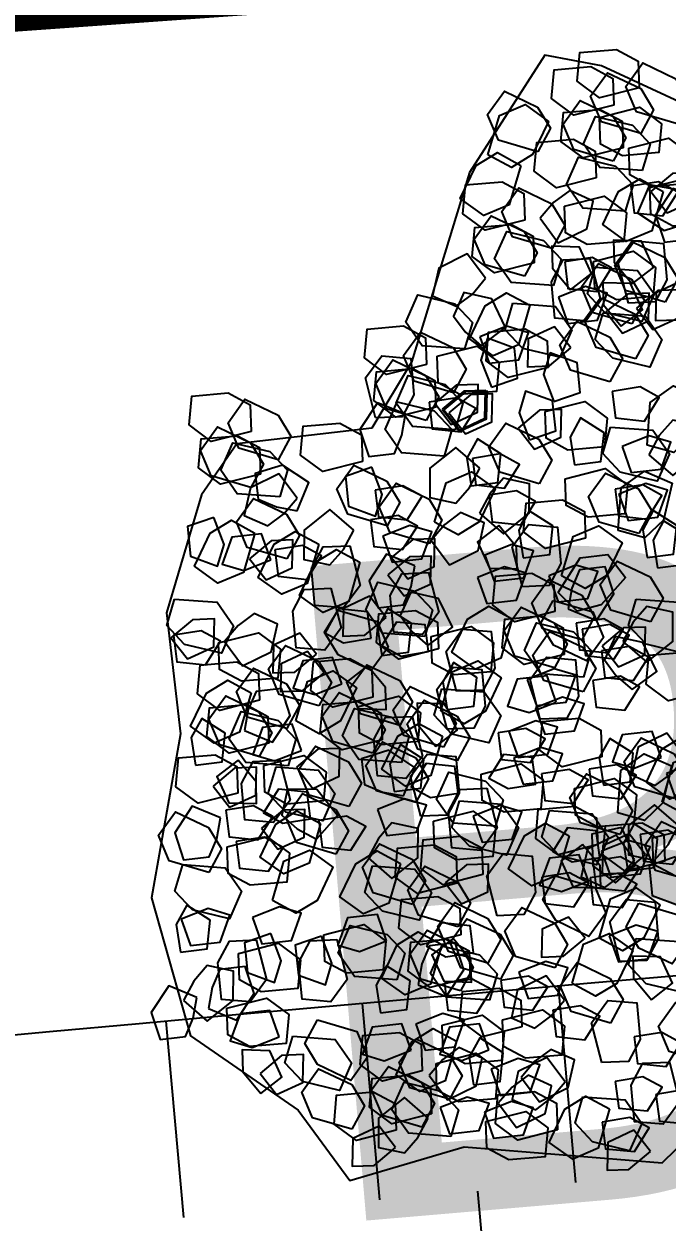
# Model space of a CAD drawing. Header units: metres. Extents: x 1851758 to 1852050, y 5187822 to 5188223.
# Drawn here: x 1851895.285 to 1851896.265, y 5187884.066 to 5187885.891 of the extents above; entities that cross this region are included whole.
import ezdxf
from ezdxf.enums import TextEntityAlignment as Align

# ---------------------------------------------------------------- set-up
doc = ezdxf.new("R2010")
doc.units = ezdxf.units.M
doc.header["$LTSCALE"] = 2.5
for name, color, linetype, lineweight in [('PAR_ALIGNT_TXT', 1, 'CONTINUOUS', 15), ('PRO_IMP_REP', 6, 'CONTINUOUS', 15), ('PRO_PAR', 1, 'CONTINUOUS', 35)]:
    doc.layers.add(name, color=color, linetype=linetype, lineweight=lineweight)
doc.layers.add('PRO_VOI', color=7, linetype='CONTINUOUS')
doc.layers.add('PRO_VOI_VEG', color=81, linetype='CONTINUOUS')
doc.styles.add('_ECRITURE', font='NEWSGOTN.TTF')
doc.styles.add('ARIAL_IT_B', font='arialbd.ttf', dxfattribs={"width": 1.1, "oblique": 25.02})

# ---------------------------------------------------------------- blocks, each defined once
blk = doc.blocks.new('arbuste fleurs jaunes')
at = {"layer": 'PRO_VOI_VEG', "color": 67}
for points in [[(-0.2453, 1.0165), (-0.3366, 1.1021), (-0.3308, 1.1863), (-0.2526, 1.2269), (-0.1844, 1.1384), (-0.1786, 1.063)], [(-0.3394, 0.9223), (-0.4308, 1.0079), (-0.425, 1.092), (-0.3467, 1.1326), (-0.2786, 1.0442), (-0.2727, 0.9687)], [(-0.3897, 0.9253), (-0.425, 1.0454), (-0.3773, 1.115), (-0.2892, 1.1102), (-0.2754, 0.9993), (-0.3087, 0.9314)], [(-0.2732, 0.9004), (-0.3085, 1.0205), (-0.2608, 1.09), (-0.1727, 1.0852), (-0.1589, 0.9744), (-0.1922, 0.9065)], [(-0.3727, 0.7679), (-0.2813, 0.7839), (-0.2799, 0.881), (-0.3466, 0.9362), (-0.4075, 0.8868), (-0.3974, 0.8274)], [(0.9432, 0.7418), (0.908, 0.8619), (0.9557, 0.9315), (1.0438, 0.9267), (1.0576, 0.8158), (1.0243, 0.7479)], [(-0.9059, 0.8825), (-0.933, 0.8055), (-0.8587, 0.7581), (-0.7865, 0.8021), (-0.8245, 0.8569)], [(-0.9059, 0.8825), (-0.933, 0.8055), (-0.8587, 0.7581), (-0.7865, 0.8021), (-0.8245, 0.8569)], [(-0.5135, 0.7153), (-0.5488, 0.8354), (-0.501, 0.905), (-0.413, 0.9002), (-0.3992, 0.7893), (-0.4325, 0.7214)], [(-0.5135, 0.7153), (-0.5488, 0.8354), (-0.501, 0.905), (-0.413, 0.9002), (-0.3992, 0.7893), (-0.4325, 0.7214)], [(-0.139, 0.6811), (-0.2304, 0.7667), (-0.2246, 0.8508), (-0.1463, 0.8915), (-0.0781, 0.803), (-0.0723, 0.7276)], [(0.2152, 0.6773), (0.1238, 0.7629), (0.1296, 0.847), (0.2079, 0.8876), (0.2761, 0.7991), (0.2819, 0.7237)], [(0.7465, 0.6623), (0.6552, 0.7479), (0.6609, 0.832), (0.7392, 0.8726), (0.8074, 0.7841), (0.8132, 0.7087)], [(-0.574, 0.8111), (-0.6011, 0.734), (-0.5268, 0.6867), (-0.4546, 0.7307), (-0.4926, 0.7855)], [(-0.574, 0.8111), (-0.6011, 0.734), (-0.5268, 0.6867), (-0.4546, 0.7307), (-0.4926, 0.7855)], [(1.1877, 0.624), (1.0963, 0.7096), (1.1021, 0.7937), (1.1804, 0.8344), (1.2486, 0.7459), (1.2544, 0.6705)], [(0.121, 0.583), (0.0296, 0.6686), (0.0354, 0.7528), (0.1137, 0.7934), (0.1819, 0.7049), (0.1877, 0.6295)], [(0.0707, 0.586), (0.0355, 0.7062), (0.0832, 0.7757), (0.1712, 0.7709), (0.185, 0.6601), (0.1517, 0.5921)], [(0.6524, 0.5681), (0.561, 0.6536), (0.5668, 0.7378), (0.6451, 0.7784), (0.7132, 0.6899), (0.719, 0.6145)], [(1.2741, 0.5869), (1.1827, 0.6725), (1.1885, 0.7566), (1.2668, 0.7972), (1.335, 0.7087), (1.3408, 0.6333)], [(-0.9205, 0.5525), (-1.0119, 0.6381), (-1.0061, 0.7222), (-0.9278, 0.7628), (-0.8596, 0.6744), (-0.8538, 0.5989)], [(-0.8405, 0.7521), (-0.7492, 0.6666), (-0.755, 0.5824), (-0.8332, 0.5418), (-0.9014, 0.6303), (-0.9072, 0.7057)], [(0.1872, 0.5611), (0.152, 0.6812), (0.1997, 0.7507), (0.2878, 0.746), (0.3015, 0.6351), (0.2682, 0.5672)], [(0.6021, 0.571), (0.5668, 0.6912), (0.6145, 0.7607), (0.7026, 0.7559), (0.7164, 0.6451), (0.6831, 0.5771)], [(0.7186, 0.5461), (0.6833, 0.6662), (0.731, 0.7358), (0.8191, 0.731), (0.8329, 0.6201), (0.7996, 0.5522)], [(0.9726, 0.5492), (0.8813, 0.6348), (0.8871, 0.7189), (0.9653, 0.7595), (1.0335, 0.6711), (1.0393, 0.5956)], [(1.0935, 0.5298), (1.0022, 0.6154), (1.0079, 0.6995), (1.0862, 0.7401), (1.1544, 0.6516), (1.1602, 0.5762)], [(-0.2634, 0.5125), (-0.2987, 0.6326), (-0.251, 0.7022), (-0.1629, 0.6974), (-0.1491, 0.5866), (-0.1824, 0.5186)], [(0.3529, 0.5677), (0.4397, 0.5351), (0.4903, 0.618), (0.4608, 0.6994), (0.3833, 0.6879), (0.3619, 0.6315)], [(0.3529, 0.5677), (0.4397, 0.5351), (0.4903, 0.618), (0.4608, 0.6994), (0.3833, 0.6879), (0.3619, 0.6315)], [(1.0432, 0.5328), (1.008, 0.6529), (1.0557, 0.7224), (1.1438, 0.7177), (1.1575, 0.6068), (1.1242, 0.5389)], [(1.1597, 0.5078), (1.1245, 0.628), (1.1722, 0.6975), (1.2603, 0.6927), (1.2741, 0.5819), (1.2408, 0.514)], [(-1.194, 0.455), (-1.2854, 0.5406), (-1.2796, 0.6247), (-1.2013, 0.6653), (-1.1331, 0.5768), (-1.1273, 0.5014)], [(-1.1924, 0.6097), (-1.1401, 0.5469), (-1.0614, 0.5863), (-1.062, 0.6709), (-1.1286, 0.6664)], [(-1.0147, 0.4583), (-1.1061, 0.5439), (-1.1003, 0.628), (-1.022, 0.6686), (-0.9538, 0.5801), (-0.948, 0.5047)], [(-1.065, 0.4613), (-1.1002, 0.5814), (-1.0525, 0.6509), (-0.9645, 0.6461), (-0.9507, 0.5353), (-0.984, 0.4674)], [(-0.9485, 0.4363), (-0.9837, 0.5565), (-0.936, 0.626), (-0.8479, 0.6212), (-0.8342, 0.5104), (-0.8675, 0.4424)], [(1.2429, 0.4339), (1.2076, 0.554), (1.2553, 0.6235), (1.3434, 0.6187), (1.3572, 0.5079), (1.3239, 0.44)], [(-1.4452, 0.3998), (-1.4804, 0.5199), (-1.4327, 0.5894), (-1.3446, 0.5847), (-1.3309, 0.4738), (-1.3642, 0.4059)], [(0.1292, 0.592), (0.1021, 0.515), (0.1764, 0.4676), (0.2486, 0.5116), (0.2105, 0.5664)], [(0.8474, 0.5838), (0.9388, 0.4983), (0.933, 0.4141), (0.8547, 0.3735), (0.7865, 0.462), (0.7807, 0.5374)], [(-0.8377, 0.3916), (-0.8729, 0.5118), (-0.8252, 0.5813), (-0.7371, 0.5765), (-0.7233, 0.4657), (-0.7566, 0.3977)], [(0.1258, 0.5631), (0.0987, 0.4861), (0.173, 0.4387), (0.2452, 0.4827), (0.2072, 0.5376)], [(0.1273, 0.558), (0.1002, 0.481), (0.1745, 0.4336), (0.2468, 0.4776), (0.2087, 0.5325)], [(0.4075, 0.3607), (0.3161, 0.4463), (0.3219, 0.5304), (0.4002, 0.5711), (0.4683, 0.4826), (0.4742, 0.4072)], [(0.6431, 0.4314), (0.72, 0.4039), (0.7678, 0.4779), (0.7243, 0.5504), (0.6692, 0.5127)], [(-1.2167, 0.5307), (-1.2438, 0.4537), (-1.1695, 0.4063), (-1.0972, 0.4503), (-1.1353, 0.5051)], [(-1.1088, 0.509), (-1.1857, 0.5365), (-1.2335, 0.4626), (-1.19, 0.39), (-1.1349, 0.4277)], [(0.1282, 0.5401), (0.1011, 0.4631), (0.1754, 0.4157), (0.2476, 0.4597), (0.2096, 0.5145)], [(1.1018, 0.5144), (1.1932, 0.4289), (1.1874, 0.3447), (1.1091, 0.3041), (1.0409, 0.3926), (1.0351, 0.468)], [(-0.7259, 0.2675), (-0.8172, 0.3531), (-0.8114, 0.4372), (-0.7332, 0.4778), (-0.665, 0.3894), (-0.6592, 0.3139)], [(-0.5603, 0.5002), (-0.5251, 0.3801), (-0.5728, 0.3106), (-0.6609, 0.3154), (-0.6746, 0.4262), (-0.6413, 0.4941)], [(-0.3378, 0.4493), (-0.3649, 0.3722), (-0.2906, 0.3249), (-0.2183, 0.3688), (-0.2564, 0.4237)], [(-0.3378, 0.4493), (-0.3649, 0.3722), (-0.2906, 0.3249), (-0.2183, 0.3688), (-0.2564, 0.4237)], [(-1.6959, 0.3408), (-1.6437, 0.278), (-1.5649, 0.3175), (-1.5655, 0.402), (-1.6321, 0.3975)], [(-1.0808, 0.4337), (-0.9895, 0.3481), (-0.9953, 0.264), (-1.0735, 0.2234), (-1.1417, 0.3119), (-1.1475, 0.3873)], [(-0.0224, 0.363), (0.0298, 0.3002), (0.1085, 0.3396), (0.1079, 0.4242), (0.0413, 0.4197)], [(0.6563, 0.2178), (0.6211, 0.3379), (0.6688, 0.4074), (0.7569, 0.4027), (0.7707, 0.2918), (0.7374, 0.2239)], [(0.6563, 0.2178), (0.6211, 0.3379), (0.6688, 0.4074), (0.7569, 0.4027), (0.7707, 0.2918), (0.7374, 0.2239)], [(0.7597, 0.2827), (0.8366, 0.2552), (0.8844, 0.3292), (0.8409, 0.4017), (0.7858, 0.364)], [(-1.3492, 0.394), (-1.2578, 0.3085), (-1.2636, 0.2243), (-1.3419, 0.1837), (-1.41, 0.2722), (-1.4158, 0.3476)], [(-0.82, 0.1733), (-0.9114, 0.2589), (-0.9056, 0.343), (-0.8273, 0.3836), (-0.7592, 0.2951), (-0.7533, 0.2197)], [(-0.8703, 0.1763), (-0.9056, 0.2964), (-0.8579, 0.3659), (-0.7698, 0.3611), (-0.756, 0.2503), (-0.7893, 0.1824)], [(-0.6047, 0.313), (-0.5525, 0.2502), (-0.4738, 0.2896), (-0.4744, 0.3742), (-0.541, 0.3697)], [(-0.2286, 0.3757), (-0.2607, 0.2887), (-0.1774, 0.2387), (-0.0962, 0.2687), (-0.1083, 0.3461), (-0.1648, 0.3672)], [(0.0944, 0.1921), (0.0592, 0.3122), (0.1069, 0.3818), (0.195, 0.377), (0.2088, 0.2661), (0.1755, 0.1982)], [(1.0359, 0.3954), (1.1272, 0.3098), (1.1215, 0.2257), (1.0432, 0.185), (0.975, 0.2735), (0.9692, 0.349)], [(-1.2452, 0.3372), (-1.2722, 0.2602), (-1.1979, 0.2128), (-1.1257, 0.2568), (-1.1638, 0.3116)], [(-1.0314, 0.3478), (-1.0585, 0.2708), (-0.9842, 0.2235), (-0.9119, 0.2674), (-0.95, 0.3223)], [(-0.7538, 0.1513), (-0.7891, 0.2714), (-0.7414, 0.341), (-0.6533, 0.3362), (-0.6395, 0.2254), (-0.6728, 0.1574)], [(-0.6547, 0.3321), (-0.7315, 0.3597), (-0.7794, 0.2857), (-0.7358, 0.2132), (-0.6807, 0.2509)], [(-0.5026, 0.2112), (-0.4158, 0.1785), (-0.3652, 0.2615), (-0.3947, 0.3429), (-0.4722, 0.3313), (-0.4936, 0.275)], [(-0.5026, 0.2112), (-0.4158, 0.1785), (-0.3652, 0.2615), (-0.3947, 0.3429), (-0.4722, 0.3313), (-0.4936, 0.275)], [(0.2024, 0.3376), (0.1753, 0.2606), (0.2496, 0.2132), (0.3218, 0.2572), (0.2838, 0.3121)], [(0.2024, 0.3376), (0.1753, 0.2606), (0.2496, 0.2132), (0.3218, 0.2572), (0.2838, 0.3121)], [(0.573, 0.1506), (0.5377, 0.2707), (0.5854, 0.3403), (0.6735, 0.3355), (0.6873, 0.2246), (0.654, 0.1567)], [(0.6332, 0.2405), (0.71, 0.213), (0.7579, 0.287), (0.7144, 0.3595), (0.6593, 0.3218)], [(0.7045, 0.2604), (0.7895, 0.3523), (0.8736, 0.3471), (0.9147, 0.2691), (0.8267, 0.2003), (0.7513, 0.194)], [(0.7045, 0.2604), (0.7895, 0.3523), (0.8736, 0.3471), (0.9147, 0.2691), (0.8267, 0.2003), (0.7513, 0.194)], [(-1.1895, 0.1037), (-1.2247, 0.2238), (-1.177, 0.2933), (-1.089, 0.2886), (-1.0752, 0.1777), (-1.1085, 0.1098)], [(0.6445, 0.3037), (0.6175, 0.2267), (0.6917, 0.1794), (0.764, 0.2233), (0.7259, 0.2782)], [(0.6445, 0.3037), (0.6175, 0.2267), (0.6917, 0.1794), (0.764, 0.2233), (0.7259, 0.2782)], [(-0.7732, 0.2889), (-0.6818, 0.2033), (-0.6876, 0.1192), (-0.7659, 0.0785), (-0.8341, 0.167), (-0.8399, 0.2424)], [(-0.0787, 0.227), (-0.1556, 0.2545), (-0.2034, 0.1805), (-0.1599, 0.108), (-0.1048, 0.1457)], [(-1.7944, 0.1764), (-1.7779, 0.0851), (-1.6807, 0.0843), (-1.626, 0.1514), (-1.6757, 0.2119), (-1.7351, 0.2014)], [(-1.6039, 0.1905), (-1.5126, 0.1049), (-1.5183, 0.0208), (-1.5966, -0.0198), (-1.6648, 0.0687), (-1.6706, 0.1441)], [(-0.9285, 0.0263), (-0.8372, 0.0422), (-0.8358, 0.1394), (-0.9025, 0.1945), (-0.9634, 0.1452), (-0.9532, 0.0858)], [(-0.7378, 0.0045), (-0.773, 0.1247), (-0.7253, 0.1942), (-0.6372, 0.1894), (-0.6234, 0.0786), (-0.6567, 0.0106)], [(-0.4742, 0.2173), (-0.3828, 0.1317), (-0.3886, 0.0476), (-0.4669, 0.007), (-0.5351, 0.0954), (-0.5409, 0.1709)], [(0.0308, -0.0162), (-0.0606, 0.0694), (-0.0548, 0.1535), (0.0235, 0.1941), (0.0916, 0.1056), (0.0974, 0.0302)], [(0.2012, 0.1331), (0.2534, 0.0703), (0.3322, 0.1097), (0.3315, 0.1943), (0.2649, 0.1898)], [(-0.925, -0.0163), (-0.9602, 0.1038), (-0.9125, 0.1733), (-0.8245, 0.1686), (-0.8107, 0.0577), (-0.844, -0.0102)], [(-0.5735, 0.0627), (-0.4885, 0.1547), (-0.4044, 0.1494), (-0.3633, 0.0714), (-0.4513, 0.0026), (-0.5267, -0.0037)], [(-0.2075, -0.0582), (-0.2989, 0.0273), (-0.2931, 0.1115), (-0.2148, 0.1521), (-0.1467, 0.0636), (-0.1408, -0.0118)], [(-0.1966, 0.0652), (-0.1116, 0.1572), (-0.0275, 0.1519), (0.0137, 0.0739), (-0.0744, 0.0051), (-0.1498, -0.0012)], [(-0.1218, 0.1112), (-0.0696, 0.0485), (0.0092, 0.0879), (0.0085, 0.1725), (-0.0581, 0.168)], [(-1.7636, 0.1302), (-1.6722, 0.0446), (-1.678, -0.0395), (-1.7563, -0.0801), (-1.8245, 0.0084), (-1.8303, 0.0838)], [(-0.9324, 0.0573), (-0.8802, -0.0055), (-0.8014, 0.0339), (-0.8021, 0.1185), (-0.8687, 0.114)], [(-0.7502, -0.0537), (-0.7855, 0.0664), (-0.7378, 0.1359), (-0.6497, 0.1311), (-0.6359, 0.0203), (-0.6692, -0.0476)], [(-0.6864, 0.0243), (-0.6014, 0.1162), (-0.5172, 0.111), (-0.4761, 0.033), (-0.5641, -0.0358), (-0.6395, -0.0421)], [(-0.9521, -0.052), (-0.8671, 0.0399), (-0.7829, 0.0347), (-0.7418, -0.0434), (-0.8299, -0.1121), (-0.9052, -0.1184)], [(-0.9521, -0.052), (-0.8671, 0.0399), (-0.7829, 0.0347), (-0.7418, -0.0434), (-0.8299, -0.1121), (-0.9052, -0.1184)], [(-0.3017, -0.1525), (-0.3931, -0.0669), (-0.3873, 0.0172), (-0.309, 0.0579), (-0.2408, -0.0306), (-0.235, -0.106)], [(-0.352, -0.1495), (-0.3873, -0.0294), (-0.3396, 0.0402), (-0.2515, 0.0354), (-0.2377, -0.0754), (-0.271, -0.1434)], [(-1.9262, -0.0971), (-1.8494, -0.1246), (-1.8015, -0.0507), (-1.8451, 0.0219), (-1.9002, -0.0159)], [(-1.4155, 0.002), (-1.3241, -0.0835), (-1.3299, -0.1677), (-1.4082, -0.2083), (-1.4763, -0.1198), (-1.4822, -0.0444)], [(-1.1917, -0.1757), (-1.2269, -0.0556), (-1.1792, 0.014), (-1.0911, 0.0092), (-1.0773, -0.1017), (-1.1106, -0.1696)], [(-0.2355, -0.1744), (-0.2707, -0.0543), (-0.223, 0.0152), (-0.135, 0.0105), (-0.1212, -0.1004), (-0.1545, -0.1683)], [(-0.1813, -0.036), (-0.1461, -0.1561), (-0.1938, -0.2256), (-0.2819, -0.2208), (-0.2957, -0.11), (-0.2624, -0.0421)], [(-1.8758, -0.0627), (-1.9029, -0.1398), (-1.8286, -0.1871), (-1.7563, -0.1431), (-1.7944, -0.0883)], [(-0.1783, -0.0882), (-0.1617, -0.1795), (-0.0645, -0.1803), (-0.0099, -0.1132), (-0.0596, -0.0527), (-0.119, -0.0632)], [(-0.9444, -0.0922), (-0.8531, -0.1778), (-0.8588, -0.2619), (-0.9371, -0.3025), (-1.0053, -0.214), (-1.0111, -0.1386)], [(-1.6445, -0.1218), (-1.6093, -0.2419), (-1.657, -0.3114), (-1.7451, -0.3066), (-1.7588, -0.1958), (-1.7255, -0.1279)], [(-1.1903, -0.3492), (-1.2817, -0.2636), (-1.2759, -0.1795), (-1.1977, -0.1389), (-1.1295, -0.2273), (-1.1237, -0.3028)], [(-1.1746, -0.3286), (-1.2099, -0.2085), (-1.1622, -0.1389), (-1.0741, -0.1437), (-1.0603, -0.2546), (-1.0936, -0.3225)], [(-0.6116, -0.1128), (-0.674, -0.1654), (-0.6341, -0.244), (-0.5495, -0.2428), (-0.5544, -0.1762)], [(-0.0761, -0.32), (-0.1113, -0.1998), (-0.0636, -0.1303), (0.0244, -0.1351), (0.0382, -0.2459), (0.0049, -0.3139)], [(0.0832, -0.2056), (0.1354, -0.2684), (0.2142, -0.229), (0.2136, -0.1444), (0.1469, -0.1489)], [(-1.8681, -0.39), (-1.9033, -0.2699), (-1.8556, -0.2004), (-1.7675, -0.2051), (-1.7538, -0.316), (-1.7871, -0.3839)], [(-1.5226, -0.2713), (-1.4704, -0.3341), (-1.3916, -0.2947), (-1.3922, -0.2101), (-1.4588, -0.2146)], [(0.0739, -0.2491), (0.1261, -0.3119), (0.2049, -0.2725), (0.2042, -0.1879), (0.1376, -0.1924)], [(-1.2845, -0.4434), (-1.3759, -0.3578), (-1.3701, -0.2737), (-1.2918, -0.2331), (-1.2237, -0.3216), (-1.2178, -0.397)], [(-1.3348, -0.4404), (-1.3701, -0.3203), (-1.3224, -0.2508), (-1.2343, -0.2555), (-1.2205, -0.3664), (-1.2538, -0.4343)], [(-1.083, -0.2231), (-1.1101, -0.3002), (-1.0358, -0.3475), (-0.9635, -0.3035), (-1.0016, -0.2487)], [(-0.2798, -0.3852), (-0.193, -0.4178), (-0.1424, -0.3348), (-0.1719, -0.2535), (-0.2494, -0.265), (-0.2708, -0.3214)], [(-0.2175, -0.2358), (-0.2445, -0.3128), (-0.1703, -0.3602), (-0.098, -0.3162), (-0.1361, -0.2614)], [(-0.2175, -0.2358), (-0.2445, -0.3128), (-0.1703, -0.3602), (-0.098, -0.3162), (-0.1361, -0.2614)], [(-1.6028, -0.4743), (-1.6942, -0.3887), (-1.6884, -0.3046), (-1.6101, -0.264), (-1.5419, -0.3525), (-1.5361, -0.4279)], [(-1.2183, -0.4654), (-1.2536, -0.3452), (-1.2058, -0.2757), (-1.1178, -0.2805), (-1.104, -0.3913), (-1.1373, -0.4593)], [(-1.2127, -0.3354), (-1.2896, -0.3078), (-1.3374, -0.3818), (-1.2939, -0.4543), (-1.2388, -0.4166)], [(-1.0817, -0.4109), (-0.9967, -0.3189), (-0.9126, -0.3242), (-0.8715, -0.4022), (-0.9595, -0.471), (-1.0349, -0.4773)], [(-1.697, -0.5686), (-1.7884, -0.483), (-1.7826, -0.3989), (-1.7043, -0.3582), (-1.6361, -0.4467), (-1.6303, -0.5221)], [(-1.7473, -0.5656), (-1.7825, -0.4455), (-1.7348, -0.3759), (-1.6468, -0.3807), (-1.633, -0.4915), (-1.6663, -0.5595)], [(-1.6308, -0.5905), (-1.666, -0.4704), (-1.6183, -0.4009), (-1.5302, -0.4056), (-1.5165, -0.5165), (-1.5498, -0.5844)], [(-0.1575, -0.5816), (-0.2489, -0.496), (-0.2431, -0.4119), (-0.1648, -0.3713), (-0.0966, -0.4598), (-0.0908, -0.5352)], [(-0.6715, -0.5918), (-0.7067, -0.4717), (-0.659, -0.4021), (-0.5709, -0.4069), (-0.5572, -0.5178), (-0.5905, -0.5857)], [(-0.6715, -0.5918), (-0.7067, -0.4717), (-0.659, -0.4021), (-0.5709, -0.4069), (-0.5572, -0.5178), (-0.5905, -0.5857)], [(-0.5721, -0.4692), (-0.5199, -0.5319), (-0.4411, -0.4925), (-0.4417, -0.4079), (-0.5083, -0.4124)], [(-1.453, -0.4503), (-1.3617, -0.5359), (-1.3674, -0.62), (-1.4457, -0.6606), (-1.5139, -0.5721), (-1.5197, -0.4967)], [(-1.3256, -0.657), (-1.417, -0.5714), (-1.4112, -0.4873), (-1.3329, -0.4467), (-1.2647, -0.5351), (-1.2589, -0.6106)], [(-1.1205, -0.6449), (-1.1557, -0.5248), (-1.108, -0.4553), (-1.02, -0.4601), (-1.0062, -0.5709), (-1.0395, -0.6388)], [(-1.5608, -0.4971), (-1.4694, -0.5827), (-1.4752, -0.6668), (-1.5535, -0.7074), (-1.6216, -0.6189), (-1.6275, -0.5435)], [(-0.8835, -0.4954), (-0.8482, -0.6155), (-0.896, -0.685), (-0.984, -0.6803), (-0.9978, -0.5694), (-0.9645, -0.5015)], [(-0.7586, -0.5122), (-0.8354, -0.4846), (-0.8832, -0.5586), (-0.8397, -0.6311), (-0.7846, -0.5934)], [(-0.4895, -0.6723), (-0.5247, -0.5522), (-0.477, -0.4826), (-0.389, -0.4874), (-0.3752, -0.5982), (-0.4085, -0.6662)], [(-0.6662, -0.7512), (-0.7575, -0.6656), (-0.7518, -0.5815), (-0.6735, -0.5409), (-0.6053, -0.6294), (-0.5995, -0.7048)], [(-1.5536, -0.6287), (-1.5014, -0.6914), (-1.4226, -0.652), (-1.4232, -0.5674), (-1.4899, -0.5719)], [(-0.7512, -0.6721), (-0.699, -0.7349), (-0.6202, -0.6955), (-0.6209, -0.6109), (-0.6875, -0.6154)], [(-0.7512, -0.6721), (-0.699, -0.7349), (-0.6202, -0.6955), (-0.6209, -0.6109), (-0.6875, -0.6154)], [(-1.1704, -0.8781), (-1.2056, -0.7579), (-1.1579, -0.6884), (-1.0699, -0.6932), (-1.0561, -0.804), (-1.0894, -0.872)], [(-0.6265, -0.681), (-0.5351, -0.7666), (-0.5409, -0.8507), (-0.6192, -0.8913), (-0.6874, -0.8028), (-0.6932, -0.7274)], [(-1.4565, -0.7389), (-1.4886, -0.8259), (-1.4053, -0.8759), (-1.3241, -0.8459), (-1.3362, -0.7685), (-1.3927, -0.7474)], [(-0.8169, -0.7534), (-0.7816, -0.8736), (-0.8293, -0.9431), (-0.9174, -0.9383), (-0.9312, -0.8275), (-0.8979, -0.7595)], [(-1.2858, -0.9209), (-1.2008, -0.829), (-1.1166, -0.8342), (-1.0755, -0.9123), (-1.1636, -0.981), (-1.2389, -0.9873)], [(-1.4379, -1.0196), (-1.5003, -1.0722), (-1.4604, -1.1507), (-1.3758, -1.1496), (-1.3808, -1.083)], [(-1.312, -0.9863), (-1.3745, -1.0389), (-1.3346, -1.1174), (-1.25, -1.1162), (-1.2549, -1.0496)], [(-1.2787, -1.1121), (-1.3411, -1.1647), (-1.3012, -1.2432), (-1.2166, -1.242), (-1.2215, -1.1754)]]:
    blk.add_lwpolyline(points, close=True, dxfattribs=at)
at = {"layer": 'PRO_VOI_VEG', "color": 76}
blk.add_lwpolyline([(1.3333, 0.249), (1.268, 0.7192), (1.2026, 0.8825), (0.778, 0.8825), (0.1965, 0.7192), (-0.0387, 0.7127), (-0.3001, 1.0327), (-0.4896, 1.0392), (-0.8489, 0.9348), (-1.1364, 0.6997), (-1.6049, 0.5042), (-1.8943, 0.1772), (-1.9074, -0.2211), (-2.0027, -0.4693), (-1.7284, -0.707), (-1.4435, -1.2399), (-0.9817, -1.3474)], dxfattribs=at)
at = {"layer": 'PRO_VOI_VEG', "color": 52}
for points in [[(-0.5271, 0.971), (-0.5936, 1.0233), (-0.6649, 0.9663), (-0.6459, 0.8807), (-0.5794, 0.8998)], [(-0.801, 0.9369), (-0.7392, 0.8228), (-0.7725, 0.742), (-0.8627, 0.7278), (-0.9007, 0.8371), (-0.8817, 0.9131)], [(-0.1388, 0.6484), (-0.2053, 0.7007), (-0.2765, 0.6437), (-0.2576, 0.5582), (-0.1911, 0.5772)], [(0.3731, 0.586), (0.3213, 0.5192), (0.3787, 0.4483), (0.4642, 0.4678), (0.4447, 0.5342)], [(-0.2968, 0.5063), (-0.3486, 0.4395), (-0.2911, 0.3686), (-0.2057, 0.3882), (-0.2251, 0.4545)], [(0.6044, 0.4493), (0.5526, 0.3824), (0.61, 0.3116), (0.6954, 0.3311), (0.676, 0.3975)], [(-1.6107, 0.3933), (-1.6625, 0.3265), (-1.605, 0.2556), (-1.5196, 0.2751), (-1.5391, 0.3415)], [(-1.0639, 0.4007), (-1.0022, 0.2867), (-1.0354, 0.2059), (-1.1256, 0.1917), (-1.1636, 0.3009), (-1.1446, 0.377)], [(-1.815, 0.2538), (-1.8286, 0.1587), (-1.7334, 0.1261), (-1.6577, 0.1741), (-1.6866, 0.2499), (-1.7485, 0.259)], [(-1.4889, 0.2132), (-1.5407, 0.1464), (-1.4832, 0.0755), (-1.3978, 0.095), (-1.4173, 0.1614)], [(-0.2471, 0.1959), (-0.2989, 0.1291), (-0.2414, 0.0582), (-0.156, 0.0778), (-0.1754, 0.1442)], [(-0.1775, 0.2139), (-0.2293, 0.1471), (-0.1719, 0.0763), (-0.0865, 0.0958), (-0.1059, 0.1622)], [(-1.0061, 0.0705), (-1.0579, 0.0036), (-1.0004, -0.0672), (-0.915, -0.0477), (-0.9345, 0.0187)], [(0.3267, 0.0412), (0.2749, -0.0256), (0.3323, -0.0965), (0.4177, -0.0769), (0.3983, -0.0106)], [(0.3714, -0.021), (0.4851, 0.0415), (0.566, 0.0088), (0.5809, -0.0814), (0.4718, -0.1201), (0.3957, -0.1016)], [(-1.1454, 0.0153), (-1.159, -0.0798), (-1.0638, -0.1124), (-0.9881, -0.0645), (-1.0171, 0.0113), (-1.0789, 0.0204)], [(-0.1253, 0.0158), (-0.1771, -0.051), (-0.1196, -0.1219), (-0.0342, -0.1023), (-0.0537, -0.0359)], [(-0.59, -0.1374), (-0.6418, -0.2042), (-0.5844, -0.2751), (-0.499, -0.2555), (-0.5184, -0.1892)], [(-0.486, -0.1673), (-0.5378, -0.2342), (-0.4804, -0.305), (-0.395, -0.2855), (-0.4144, -0.2191)], [(-0.8662, -0.1852), (-0.918, -0.252), (-0.8606, -0.3229), (-0.7752, -0.3034), (-0.7946, -0.237)], [(-0.6501, -0.1942), (-0.702, -0.261), (-0.6445, -0.3319), (-0.5591, -0.3124), (-0.5785, -0.246)], [(-0.1717, -0.282), (-0.1854, -0.3771), (-0.0902, -0.4098), (-0.0144, -0.3618), (-0.0434, -0.286), (-0.1053, -0.2769)], [(-1.4934, -0.3805), (-1.5452, -0.4473), (-1.4878, -0.5182), (-1.4024, -0.4986), (-1.4218, -0.4323)], [(-1.1907, -0.5594), (-1.2425, -0.6263), (-1.185, -0.6971), (-1.0996, -0.6776), (-1.1191, -0.6112)], [(-0.7443, -0.5719), (-0.7961, -0.6387), (-0.7387, -0.7096), (-0.6533, -0.6901), (-0.6727, -0.6237)], [(-1.4852, -0.6477), (-1.537, -0.7145), (-1.4795, -0.7854), (-1.3941, -0.7658), (-1.4136, -0.6995)]]:
    blk.add_lwpolyline(points, close=True, dxfattribs=at)
at = {"layer": 'PRO_VOI_VEG'}
for points in [[(-0.366, 0.8356), (-0.4277, 0.9496), (-0.3945, 1.0304), (-0.3042, 1.0446), (-0.2662, 0.9353), (-0.2852, 0.8593)], [(0.3173, 0.6048), (0.2555, 0.7188), (0.2888, 0.7996), (0.379, 0.8138), (0.417, 0.7046), (0.398, 0.6285)], [(0.0945, 0.4963), (0.0327, 0.6103), (0.066, 0.6911), (0.1562, 0.7054), (0.1942, 0.5961), (0.1752, 0.5201)], [(0.0087, 0.4813), (-0.053, 0.5953), (-0.0198, 0.6761), (0.0705, 0.6904), (0.1085, 0.5811), (0.0895, 0.5051)], [(0.6258, 0.4813), (0.5641, 0.5953), (0.5973, 0.6761), (0.6876, 0.6904), (0.7256, 0.5811), (0.7066, 0.5051)], [(0.9344, 0.4196), (0.8726, 0.5336), (0.9059, 0.6144), (0.9961, 0.6286), (1.0341, 0.5194), (1.0151, 0.4433)], [(1.067, 0.4431), (1.0052, 0.5571), (1.0385, 0.6379), (1.1287, 0.6521), (1.1667, 0.5428), (1.1477, 0.4668)], [(-1.0412, 0.3715), (-1.103, 0.4856), (-1.0697, 0.5663), (-0.9795, 0.5806), (-0.9415, 0.4713), (-0.9605, 0.3953)], [(0.2634, 0.4736), (0.3299, 0.4213), (0.4012, 0.4783), (0.3822, 0.5638), (0.3157, 0.5448)], [(0.5141, 0.5564), (0.5758, 0.4423), (0.5426, 0.3616), (0.4524, 0.3473), (0.4144, 0.4566), (0.4334, 0.5326)], [(-1.4681, 0.4792), (-1.4064, 0.3652), (-1.4396, 0.2844), (-1.5299, 0.2702), (-1.5679, 0.3795), (-1.5489, 0.4555)], [(-0.485, 0.2344), (-0.5467, 0.3484), (-0.5135, 0.4292), (-0.4232, 0.4434), (-0.3852, 0.3341), (-0.4042, 0.2581)], [(0.7414, 0.4048), (0.8031, 0.2908), (0.7699, 0.21), (0.6796, 0.1958), (0.6416, 0.305), (0.6606, 0.3811)], [(0.1911, 0.2892), (0.2576, 0.237), (0.3288, 0.294), (0.3098, 0.3795), (0.2434, 0.3605)], [(0.3293, 0.2892), (0.3958, 0.237), (0.467, 0.294), (0.448, 0.3795), (0.3815, 0.3605)], [(-1.1829, 0.1778), (-1.0879, 0.1635), (-1.0547, 0.2586), (-1.1022, 0.3346), (-1.1782, 0.3061), (-1.1877, 0.2443)], [(-0.8466, 0.0865), (-0.9083, 0.2006), (-0.8751, 0.2813), (-0.7848, 0.2956), (-0.7468, 0.1863), (-0.7658, 0.1103)], [(-0.0787, 0.2967), (-0.0924, 0.2017), (0.0028, 0.169), (0.0786, 0.217), (0.0496, 0.2928), (-0.0123, 0.3019)], [(0.6375, 0.3094), (0.6993, 0.1954), (0.666, 0.1146), (0.5758, 0.1004), (0.5378, 0.2097), (0.5568, 0.2857)], [(-1.5003, 0.14), (-1.5668, 0.1923), (-1.638, 0.1353), (-1.619, 0.0498), (-1.5525, 0.0688)], [(-1.4231, 0.0056), (-1.4896, 0.0579), (-1.5608, 0.0009), (-1.5418, -0.0847), (-1.4753, -0.0656)], [(-0.3283, -0.2392), (-0.39, -0.1252), (-0.3567, -0.0444), (-0.2665, -0.0302), (-0.2285, -0.1394), (-0.2475, -0.2155)], [(0.1051, -0.0873), (0.2188, -0.0249), (0.2998, -0.0576), (0.3146, -0.1477), (0.2056, -0.1864), (0.1294, -0.1679)], [(0.1986, -0.0291), (0.1468, -0.0959), (0.2042, -0.1668), (0.2896, -0.1473), (0.2702, -0.0809)], [(-1.4106, -0.2595), (-1.4724, -0.1455), (-1.4391, -0.0647), (-1.3489, -0.0505), (-1.3109, -0.1597), (-1.3299, -0.2358)], [(-0.8552, -0.2595), (-0.917, -0.1455), (-0.8837, -0.0647), (-0.7935, -0.0505), (-0.7555, -0.1597), (-0.7745, -0.2358)], [(-0.4268, -0.099), (-0.4786, -0.1658), (-0.4211, -0.2367), (-0.3357, -0.2172), (-0.3552, -0.1508)], [(-0.8494, -0.1256), (-0.7876, -0.2396), (-0.8209, -0.3204), (-0.9111, -0.3346), (-0.9491, -0.2254), (-0.9301, -0.1493)], [(-0.0413, -0.2462), (0.0205, -0.3602), (-0.0128, -0.441), (-0.103, -0.4553), (-0.141, -0.346), (-0.122, -0.2699)], [(-1.3111, -0.5302), (-1.3728, -0.4161), (-1.3396, -0.3353), (-1.2493, -0.3211), (-1.2113, -0.4304), (-1.2303, -0.5064)], [(-0.726, -0.3725), (-0.6642, -0.4866), (-0.6975, -0.5673), (-0.7877, -0.5816), (-0.8257, -0.4723), (-0.8067, -0.3963)], [(-1.7235, -0.6553), (-1.7853, -0.5413), (-1.752, -0.4605), (-1.6618, -0.4462), (-1.6238, -0.5555), (-1.6428, -0.6315)], [(-0.6196, -0.5509), (-0.506, -0.4885), (-0.425, -0.5212), (-0.4101, -0.6113), (-0.5192, -0.65), (-0.5953, -0.6315)], [(-1.6672, -0.5809), (-1.719, -0.6477), (-1.6616, -0.7186), (-1.5762, -0.6991), (-1.5956, -0.6327)], [(-0.4382, -0.6113), (-0.49, -0.6781), (-0.4326, -0.749), (-0.3472, -0.7295), (-0.3666, -0.6631)], [(-1.6061, -0.7011), (-1.658, -0.7679), (-1.6005, -0.8388), (-1.5151, -0.8192), (-1.5345, -0.7529)], [(-0.6373, -0.7705), (-0.7038, -0.7182), (-0.775, -0.7753), (-0.756, -0.8608), (-0.6895, -0.8418)], [(-0.9489, -0.7311), (-1.0008, -0.7979), (-0.9433, -0.8688), (-0.8579, -0.8493), (-0.8773, -0.7829)], [(-0.9111, -0.8047), (-0.8494, -0.9187), (-0.8826, -0.9995), (-0.9728, -1.0137), (-1.0108, -0.9045), (-0.9918, -0.8284)], [(-1.4048, -0.9281), (-1.343, -1.0422), (-1.3763, -1.123), (-1.4665, -1.1372), (-1.5045, -1.0279), (-1.4855, -0.9519)]]:
    blk.add_lwpolyline(points, close=True, dxfattribs=at)
at = {"layer": 'PRO_VOI_VEG', "color": 76}
for points in [[(-0.4994, 0.8396), (-0.6195, 0.8044), (-0.689, 0.8521), (-0.6843, 0.9401), (-0.5734, 0.9539), (-0.5055, 0.9206)], [(-0.8949, 0.88), (-0.9576, 0.8278), (-0.9182, 0.749), (-0.8336, 0.7496), (-0.8381, 0.8162)], [(0.8805, 0.7628), (0.7604, 0.7275), (0.6909, 0.7752), (0.6957, 0.8633), (0.8065, 0.8771), (0.8744, 0.8438)], [(-0.4228, 0.6576), (-0.5429, 0.6224), (-0.6125, 0.6701), (-0.6077, 0.7582), (-0.4968, 0.7719), (-0.4289, 0.7386)], [(-0.8275, 0.7394), (-0.8601, 0.6526), (-0.7771, 0.602), (-0.6958, 0.6315), (-0.7073, 0.709), (-0.7637, 0.7304)], [(-0.5096, 0.7613), (-0.5724, 0.7091), (-0.533, 0.6303), (-0.4484, 0.631), (-0.4529, 0.6976)], [(-0.9153, 0.5863), (-1.0354, 0.5511), (-1.1049, 0.5988), (-1.1002, 0.6868), (-0.9893, 0.7006), (-0.9214, 0.6673)], [(-0.2753, 0.5648), (-0.3381, 0.5126), (-0.2986, 0.4338), (-0.2141, 0.4345), (-0.2186, 0.5011)], [(0.7054, 0.4919), (0.6426, 0.4397), (0.6821, 0.3609), (0.7666, 0.3616), (0.7621, 0.4282)], [(-1.2576, 0.4579), (-1.3204, 0.4057), (-1.2809, 0.3269), (-1.1964, 0.3276), (-1.2009, 0.3942)], [(-0.176, 0.3971), (-0.0559, 0.4323), (0.0136, 0.3846), (0.0089, 0.2966), (-0.102, 0.2828), (-0.1699, 0.3161)], [(0.0498, 0.4049), (-0.0129, 0.3527), (0.0265, 0.2739), (0.1111, 0.2745), (0.1066, 0.3411)], [(-1.3204, 0.3799), (-1.3832, 0.3276), (-1.3437, 0.2489), (-1.2592, 0.2495), (-1.2637, 0.3161)], [(-1.1407, 0.2268), (-1.078, 0.279), (-1.1174, 0.3578), (-1.202, 0.3572), (-1.1975, 0.2906)], [(-0.0176, 0.3024), (-0.0804, 0.2502), (-0.0409, 0.1714), (0.0436, 0.1721), (0.0391, 0.2387)], [(-1.1308, 0.2028), (-1.1936, 0.1506), (-1.1542, 0.0718), (-1.0696, 0.0725), (-1.0741, 0.1391)], [(0.4516, 0.1565), (0.3889, 0.1043), (0.4283, 0.0255), (0.5129, 0.0262), (0.5084, 0.0928)], [(-0.7112, 0.0249), (-0.8313, -0.0104), (-0.9009, 0.0374), (-0.8961, 0.1254), (-0.7852, 0.1392), (-0.7173, 0.1059)], [(-0.6504, 0.0702), (-0.5303, 0.1055), (-0.4607, 0.0578), (-0.4655, -0.0303), (-0.5764, -0.0441), (-0.6443, -0.0108)], [(-1.1071, -0.0773), (-1.2273, -0.1126), (-1.2968, -0.0649), (-1.292, 0.0232), (-1.1812, 0.037), (-1.1132, 0.0037)], [(-0.105, -0.017), (0.0151, 0.0182), (0.0846, -0.0295), (0.0798, -0.1176), (-0.031, -0.1314), (-0.0989, -0.0981)], [(0.2051, -0.0116), (0.1423, -0.0638), (0.1817, -0.1426), (0.2663, -0.1419), (0.2618, -0.0753)], [(-0.2017, -0.1325), (-0.2645, -0.1847), (-0.225, -0.2635), (-0.1405, -0.2628), (-0.145, -0.1962)], [(-0.207, -0.1573), (-0.2698, -0.2095), (-0.2303, -0.2883), (-0.1458, -0.2876), (-0.1503, -0.221)], [(-0.6451, -0.2909), (-0.7078, -0.3431), (-0.6684, -0.4219), (-0.5838, -0.4212), (-0.5883, -0.3546)], [(-0.3219, -0.2691), (-0.3847, -0.3213), (-0.3453, -0.4001), (-0.2607, -0.3995), (-0.2652, -0.3328)], [(-0.9091, -0.4618), (-0.9719, -0.514), (-0.9325, -0.5927), (-0.8479, -0.5921), (-0.8524, -0.5255)], [(-0.3675, -0.6323), (-0.3348, -0.5455), (-0.4178, -0.4949), (-0.4992, -0.5244), (-0.4876, -0.6019), (-0.4313, -0.6234)], [(-1.2416, -0.527), (-1.3043, -0.5792), (-1.2649, -0.658), (-1.1803, -0.6574), (-1.1848, -0.5907)], [(-0.7124, -0.6707), (-0.6797, -0.5839), (-0.7627, -0.5333), (-0.8441, -0.5628), (-0.8325, -0.6403), (-0.7761, -0.6617)], [(-0.5191, -0.6465), (-0.399, -0.6112), (-0.3295, -0.6589), (-0.3343, -0.747), (-0.4451, -0.7608), (-0.513, -0.7275)], [(-0.6383, -0.6444), (-0.7011, -0.6966), (-0.6617, -0.7753), (-0.5771, -0.7747), (-0.5816, -0.7081)], [(-1.1324, -0.7146), (-1.0123, -0.6794), (-0.9427, -0.7271), (-0.9475, -0.8152), (-1.0584, -0.829), (-1.1263, -0.7957)], [(-0.9716, -0.7092), (-0.8515, -0.6739), (-0.7819, -0.7216), (-0.7867, -0.8097), (-0.8975, -0.8235), (-0.9655, -0.7902)], [(-1.5601, -0.7221), (-1.5927, -0.8088), (-1.5097, -0.8594), (-1.4284, -0.83), (-1.4399, -0.7525), (-1.4963, -0.731)]]:
    blk.add_lwpolyline(points, close=True, dxfattribs=at)
at = {"layer": 'PRO_VOI_VEG', "color": 2}
for points in [[(-0.3399, 0.7885), (-0.3078, 0.8755), (-0.3911, 0.9255), (-0.4723, 0.8956), (-0.4602, 0.8181), (-0.4037, 0.797)], [(-0.5422, 0.7544), (-0.4903, 0.8212), (-0.5478, 0.8921), (-0.6332, 0.8725), (-0.6138, 0.8061)], [(0.5332, 0.6673), (0.5653, 0.7543), (0.482, 0.8043), (0.4008, 0.7743), (0.4128, 0.6969), (0.4694, 0.6758)], [(0.0528, 0.6487), (0.0362, 0.7399), (-0.061, 0.7407), (-0.1157, 0.6736), (-0.066, 0.6131), (-0.0066, 0.6236)], [(-0.3295, 0.5907), (-0.3158, 0.6858), (-0.4111, 0.7184), (-0.4868, 0.6704), (-0.4578, 0.5946), (-0.396, 0.5855)], [(0.2536, 0.6638), (0.345, 0.5782), (0.3392, 0.4941), (0.2609, 0.4535), (0.1928, 0.5419), (0.1869, 0.6174)], [(-0.5157, 0.5539), (-0.6007, 0.462), (-0.6849, 0.4673), (-0.726, 0.5453), (-0.6379, 0.614), (-0.5625, 0.6203)], [(-0.4009, 0.5225), (-0.5208, 0.4865), (-0.5906, 0.5338), (-0.5864, 0.6219), (-0.4756, 0.6364), (-0.4075, 0.6035)], [(-0.3763, 0.5755), (-0.4612, 0.4836), (-0.5454, 0.4889), (-0.5865, 0.5669), (-0.4985, 0.6356), (-0.4231, 0.6419)], [(0.5368, 0.5094), (0.4169, 0.4734), (0.347, 0.5206), (0.3512, 0.6087), (0.462, 0.6232), (0.5301, 0.5904)], [(-0.7088, 0.4827), (-0.6817, 0.5598), (-0.756, 0.6071), (-0.8282, 0.5632), (-0.7902, 0.5083)], [(-1.2863, 0.4596), (-1.3028, 0.5508), (-1.4, 0.5516), (-1.4547, 0.4845), (-1.405, 0.424), (-1.3456, 0.4345)], [(-1.0223, 0.5414), (-1.0064, 0.45), (-0.9092, 0.4486), (-0.8541, 0.5153), (-0.9034, 0.5762), (-0.9629, 0.566)], [(-0.7438, 0.4325), (-0.7168, 0.5096), (-0.791, 0.5569), (-0.8633, 0.5129), (-0.8252, 0.4581)], [(-0.2401, 0.375), (-0.2754, 0.4951), (-0.2277, 0.5647), (-0.1396, 0.5599), (-0.1258, 0.449), (-0.1591, 0.3811)], [(-0.9797, 0.3624), (-0.9279, 0.4292), (-0.9853, 0.5001), (-1.0707, 0.4805), (-1.0513, 0.4141)], [(-0.743, 0.3687), (-0.6912, 0.4356), (-0.7487, 0.5064), (-0.8341, 0.4869), (-0.8146, 0.4205)], [(-0.578, 0.3686), (-0.5155, 0.4212), (-0.5555, 0.4997), (-0.6401, 0.4985), (-0.6351, 0.4319)], [(-0.4997, 0.3644), (-0.4726, 0.4415), (-0.5469, 0.4888), (-0.6191, 0.4449), (-0.581, 0.39)], [(0.0365, 0.3699), (0.0502, 0.465), (-0.0451, 0.4976), (-0.1208, 0.4497), (-0.0918, 0.3738), (-0.03, 0.3647)], [(0.7548, 0.4328), (0.6698, 0.3409), (0.5856, 0.3461), (0.5445, 0.4241), (0.6325, 0.4929), (0.7079, 0.4992)], [(-1.0411, 0.402), (-1.1261, 0.3101), (-1.2103, 0.3154), (-1.2514, 0.3934), (-1.1633, 0.4621), (-1.088, 0.4684)], [(-0.9139, 0.4255), (-0.7937, 0.4607), (-0.7242, 0.413), (-0.729, 0.325), (-0.8398, 0.3112), (-0.9078, 0.3445)], [(-0.3203, 0.3759), (-0.3368, 0.4672), (-0.434, 0.468), (-0.4887, 0.4009), (-0.439, 0.3403), (-0.3796, 0.3509)], [(0.4949, 0.3342), (0.5219, 0.4113), (0.4477, 0.4586), (0.3754, 0.4146), (0.4135, 0.3598)], [(1.0482, 0.3549), (0.9281, 0.3197), (0.8586, 0.3674), (0.8633, 0.4554), (0.9742, 0.4692), (1.0421, 0.4359)], [(-0.3149, 0.3294), (-0.3999, 0.2375), (-0.4841, 0.2427), (-0.5252, 0.3208), (-0.4372, 0.3895), (-0.3618, 0.3958)], [(0.4721, 0.1783), (0.4368, 0.2984), (0.4845, 0.3679), (0.5726, 0.3631), (0.5864, 0.2523), (0.5531, 0.1844)], [(-0.5173, 0.1994), (-0.4549, 0.252), (-0.4948, 0.3305), (-0.5794, 0.3293), (-0.5744, 0.2627)], [(0.7672, 0.1682), (0.732, 0.2883), (0.7797, 0.3579), (0.8677, 0.3531), (0.8815, 0.2423), (0.8482, 0.1743)], [(1.0884, 0.2436), (1.0719, 0.3348), (0.9747, 0.3356), (0.92, 0.2686), (0.9697, 0.208), (1.0291, 0.2185)], [(-1.785, 0.2244), (-1.8015, 0.3156), (-1.8987, 0.3164), (-1.9534, 0.2494), (-1.9037, 0.1888), (-1.8443, 0.1993)], [(-1.1361, 0.1935), (-1.256, 0.1575), (-1.3259, 0.2048), (-1.3216, 0.2929), (-1.2109, 0.3074), (-1.1427, 0.2745)], [(0.2891, 0.2954), (0.3805, 0.2098), (0.3747, 0.1257), (0.2964, 0.0851), (0.2282, 0.1736), (0.2224, 0.249)], [(-1.5399, 0.1669), (-1.6249, 0.0749), (-1.709, 0.0802), (-1.7501, 0.1582), (-1.6621, 0.2269), (-1.5867, 0.2332)], [(-1.4126, 0.1903), (-1.2925, 0.2256), (-1.223, 0.1779), (-1.2277, 0.0898), (-1.3386, 0.076), (-1.4065, 0.1093)], [(-0.7104, 0.1347), (-0.7954, 0.0428), (-0.8795, 0.048), (-0.9207, 0.126), (-0.8326, 0.1948), (-0.7572, 0.2011)], [(0.8237, 0.0821), (0.8508, 0.1591), (0.7765, 0.2065), (0.7043, 0.1625), (0.7424, 0.1077)], [(-0.2955, 0.039), (-0.4154, 0.003), (-0.4852, 0.0502), (-0.481, 0.1383), (-0.3702, 0.1528), (-0.3021, 0.1199)], [(-0.6351, 0.0564), (-0.5829, -0.0063), (-0.5041, 0.0331), (-0.5047, 0.1177), (-0.5713, 0.1132)], [(0.1504, 0.1335), (0.2417, 0.0479), (0.236, -0.0362), (0.1577, -0.0768), (0.0895, 0.0116), (0.0837, 0.0871)], [(-1.7508, -0.051), (-1.699, 0.0158), (-1.7564, 0.0867), (-1.8418, 0.0671), (-1.8224, 0.0007)], [(-0.591, 0.1042), (-0.5292, -0.0098), (-0.5625, -0.0906), (-0.6527, -0.1049), (-0.6907, 0.0044), (-0.6717, 0.0804)], [(0.3572, 0.1027), (0.419, -0.0113), (0.3857, -0.0921), (0.2955, -0.1063), (0.2575, 0.003), (0.2765, 0.079)], [(-1.4066, -0.0395), (-1.4916, -0.1314), (-1.5758, -0.1262), (-1.6169, -0.0482), (-1.5288, 0.0206), (-1.4535, 0.0269)], [(-0.8317, -0.1091), (-0.7689, -0.0569), (-0.8083, 0.0219), (-0.8929, 0.0213), (-0.8884, -0.0454)], [(-1.3278, -0.1689), (-1.276, -0.1021), (-1.3335, -0.0312), (-1.4189, -0.0508), (-1.3994, -0.1171)], [(-1.1591, -0.0095), (-1.0973, -0.1235), (-1.1306, -0.2043), (-1.2208, -0.2185), (-1.2588, -0.1092), (-1.2398, -0.0332)], [(-1.7272, -0.0852), (-1.6655, -0.1993), (-1.6987, -0.28), (-1.789, -0.2943), (-1.827, -0.185), (-1.808, -0.109)], [(-0.772, -0.1748), (-0.857, -0.2667), (-0.9412, -0.2615), (-0.9823, -0.1835), (-0.8942, -0.1147), (-0.8189, -0.1084)], [(-0.4368, -0.2109), (-0.3849, -0.1441), (-0.4424, -0.0732), (-0.5278, -0.0927), (-0.5084, -0.1591)], [(-0.6809, -0.2933), (-0.6184, -0.2407), (-0.6583, -0.1622), (-0.7429, -0.1634), (-0.738, -0.23)], [(-1.2465, -0.3164), (-1.3664, -0.3525), (-1.4363, -0.3052), (-1.432, -0.2171), (-1.3213, -0.2026), (-1.2532, -0.2355)], [(-1.5676, -0.4116), (-1.5157, -0.3448), (-1.5732, -0.2739), (-1.6586, -0.2935), (-1.6392, -0.3598)], [(-1.2147, -0.4105), (-1.1519, -0.3583), (-1.1913, -0.2795), (-1.2759, -0.2801), (-1.2714, -0.3467)], [(-0.7585, -0.4637), (-0.8786, -0.4989), (-0.9481, -0.4512), (-0.9433, -0.3631), (-0.8325, -0.3493), (-0.7646, -0.3826)], [(-1.47, -0.5135), (-1.5899, -0.5495), (-1.6597, -0.5022), (-1.6555, -0.4141), (-1.5448, -0.3996), (-1.4766, -0.4325)], [(-0.6286, -0.3997), (-0.5373, -0.4853), (-0.543, -0.5694), (-0.6213, -0.61), (-0.6895, -0.5215), (-0.6953, -0.4461)], [(-1.8429, -0.5317), (-1.8158, -0.4546), (-1.8901, -0.4073), (-1.9624, -0.4513), (-1.9243, -0.5061)], [(-0.5546, -0.4056), (-0.6174, -0.4578), (-0.5779, -0.5366), (-0.4933, -0.536), (-0.4979, -0.4694)], [(-0.4063, -0.5713), (-0.3545, -0.5045), (-0.412, -0.4336), (-0.4974, -0.4531), (-0.4779, -0.5195)], [(-1.7137, -0.5674), (-1.7, -0.4723), (-1.7953, -0.4397), (-1.871, -0.4877), (-1.842, -0.5635), (-1.7802, -0.5726)], [(-1.4398, -0.6101), (-1.388, -0.5433), (-1.4454, -0.4724), (-1.5308, -0.492), (-1.5114, -0.5583)], [(-0.8426, -0.5879), (-0.7908, -0.521), (-0.8483, -0.4502), (-0.9337, -0.4697), (-0.9142, -0.5361)], [(-0.7634, -0.5778), (-0.701, -0.5252), (-0.7409, -0.4467), (-0.8255, -0.4479), (-0.8205, -0.5145)], [(-0.6507, -0.5844), (-0.7166, -0.5192), (-0.7966, -0.5743), (-0.8029, -0.6606), (-0.7274, -0.6817), (-0.6848, -0.6389)], [(-0.995, -0.6733), (-0.9679, -0.5963), (-1.0422, -0.5489), (-1.1144, -0.5929), (-1.0764, -0.6477)], [(-0.6817, -0.6913), (-0.6546, -0.6143), (-0.7289, -0.5669), (-0.8012, -0.6109), (-0.7631, -0.6658)], [(-0.3088, -0.6731), (-0.4287, -0.7091), (-0.4985, -0.6619), (-0.4943, -0.5738), (-0.3836, -0.5593), (-0.3154, -0.5922)], [(-1.3396, -0.596), (-1.2482, -0.6816), (-1.254, -0.7657), (-1.3323, -0.8064), (-1.4004, -0.7179), (-1.4063, -0.6425)], [(-1.1874, -0.7221), (-1.1553, -0.6351), (-1.2386, -0.5851), (-1.3197, -0.6151), (-1.3077, -0.6925), (-1.2512, -0.7136)], [(-0.5525, -0.7271), (-0.5388, -0.632), (-0.6341, -0.5994), (-0.7098, -0.6473), (-0.6808, -0.7232), (-0.619, -0.7323)], [(-1.6276, -0.7203), (-1.5362, -0.8059), (-1.542, -0.89), (-1.6203, -0.9306), (-1.6884, -0.8421), (-1.6943, -0.7667)], [(-1.3953, -0.8586), (-1.3632, -0.7716), (-1.4465, -0.7215), (-1.5277, -0.7515), (-1.5156, -0.8289), (-1.4591, -0.85)], [(-1.3917, -1.0165), (-1.5116, -1.0525), (-1.5815, -1.0052), (-1.5772, -0.9171), (-1.4665, -0.9026), (-1.3983, -0.9355)], [(-1.1116, -1.1955), (-1.1468, -1.0753), (-1.0991, -1.0058), (-1.011, -1.0106), (-0.9973, -1.1214), (-1.0306, -1.1894)], [(-1.1737, -1.0931), (-1.2587, -1.185), (-1.3429, -1.1797), (-1.384, -1.1017), (-1.296, -1.033), (-1.2206, -1.0267)], [(-1.4336, -1.1916), (-1.4065, -1.1146), (-1.4808, -1.0672), (-1.5531, -1.1112), (-1.515, -1.1661)]]:
    blk.add_lwpolyline(points, close=True, dxfattribs=at)
at = {"layer": 'PRO_VOI_VEG', "color": 88}
for points in [[(0.8533, 0.8646), (0.9734, 0.8998), (1.043, 0.8521), (1.0382, 0.7641), (0.9273, 0.7503), (0.8594, 0.7836)], [(-0.0057, 0.7202), (0.0799, 0.8116), (0.164, 0.8058), (0.2046, 0.7275), (0.1161, 0.6593), (0.0407, 0.6535)], [(1.1329, 0.6402), (1.2243, 0.5546), (1.2185, 0.4705), (1.1402, 0.4299), (1.072, 0.5184), (1.0662, 0.5938)], [(0.7534, 0.4184), (0.8454, 0.3334), (0.8401, 0.2492), (0.7621, 0.2081), (0.6934, 0.2961), (0.6871, 0.3715)], [(1.0424, 0.4015), (0.9511, 0.3856), (0.9497, 0.2884), (1.0164, 0.2333), (1.0773, 0.2826), (1.0671, 0.3421)], [(-1.0464, 0.1489), (-1.0816, 0.2691), (-1.0339, 0.3386), (-0.9459, 0.3338), (-0.9321, 0.223), (-0.9654, 0.155)], [(0.1306, -0.145), (0.0953, -0.0249), (0.143, 0.0447), (0.2311, 0.0399), (0.2449, -0.071), (0.2116, -0.1389)], [(-0.153, -0.0359), (-0.0278, -0.0352), (0.0258, -0.1003), (-0.0031, -0.1836), (-0.1134, -0.1663), (-0.1695, -0.1155)], [(0.3489, -0.0417), (0.3353, -0.1367), (0.4305, -0.1694), (0.5062, -0.1214), (0.4772, -0.0456), (0.4154, -0.0365)], [(-0.7449, -0.1367), (-0.653, -0.2217), (-0.6582, -0.3058), (-0.7362, -0.347), (-0.805, -0.2589), (-0.8113, -0.1835)], [(-0.5017, -0.4179), (-0.5931, -0.3323), (-0.5873, -0.2482), (-0.509, -0.2076), (-0.4409, -0.2961), (-0.435, -0.3715)], [(-0.8321, -0.5868), (-0.8949, -0.639), (-0.8554, -0.7178), (-0.7709, -0.7171), (-0.7754, -0.6505)]]:
    blk.add_lwpolyline(points, close=True, dxfattribs=at)
at = {"layer": 'PRO_VOI_VEG', "color": 55}
for points in [[(0.7763, 0.6266), (0.7437, 0.5398), (0.8267, 0.4892), (0.908, 0.5187), (0.8965, 0.5962), (0.8401, 0.6176)], [(-0.1916, 0.6019), (-0.2544, 0.5497), (-0.215, 0.4709), (-0.1304, 0.4716), (-0.1349, 0.5382)], [(0.122, 0.6084), (0.0593, 0.5562), (0.0987, 0.4775), (0.1833, 0.4781), (0.1788, 0.5447)], [(1.0083, 0.4468), (0.9455, 0.3946), (0.9849, 0.3158), (1.0695, 0.3165), (1.065, 0.3831)], [(-0.3878, 0.4304), (-0.4153, 0.3535), (-0.3413, 0.3057), (-0.2688, 0.3492), (-0.3065, 0.4043)], [(-0.4937, 0.1785), (-0.5856, 0.2635), (-0.5804, 0.3476), (-0.5023, 0.3888), (-0.4336, 0.3007), (-0.4273, 0.2253)], [(1.0275, 0.3864), (1, 0.3095), (1.074, 0.2617), (1.1465, 0.3052), (1.1088, 0.3603)], [(0.704, 0.2316), (0.6764, 0.1548), (0.7504, 0.1069), (0.8229, 0.1504), (0.7852, 0.2055)], [(-0.7489, 0.0241), (-0.6719, -0.003), (-0.6245, 0.0713), (-0.6685, 0.1436), (-0.7233, 0.1055)], [(-1.0642, -0.255), (-1.1561, -0.17), (-1.1509, -0.0859), (-1.0728, -0.0448), (-1.0041, -0.1328), (-0.9978, -0.2082)], [(-0.9998, -0.3067), (-1.0917, -0.2217), (-1.0865, -0.1376), (-1.0085, -0.0965), (-0.9397, -0.1845), (-0.9334, -0.2599)], [(-0.5074, -0.1978), (-0.4219, -0.1064), (-0.3377, -0.1122), (-0.2971, -0.1905), (-0.3856, -0.2586), (-0.461, -0.2645)], [(-0.3666, -0.2635), (-0.4026, -0.1436), (-0.3553, -0.0738), (-0.2672, -0.078), (-0.2527, -0.1887), (-0.2856, -0.2569)], [(-0.2313, -0.2429), (-0.294, -0.2951), (-0.2546, -0.3738), (-0.17, -0.3732), (-0.1745, -0.3066)], [(-1.3889, -0.3217), (-1.373, -0.413), (-1.2758, -0.4144), (-1.2207, -0.3477), (-1.27, -0.2868), (-1.3294, -0.297)], [(-1.7973, -0.5047), (-1.8892, -0.4197), (-1.884, -0.3356), (-1.806, -0.2945), (-1.7372, -0.3825), (-1.7309, -0.4579)], [(-1.2386, -0.5236), (-1.2746, -0.4037), (-1.2273, -0.3339), (-1.1392, -0.3381), (-1.1247, -0.4488), (-1.1576, -0.517)], [(-0.7334, -0.5517), (-0.8253, -0.4667), (-0.82, -0.3825), (-0.742, -0.3414), (-0.6733, -0.4295), (-0.667, -0.5048)], [(-1.3418, -0.3877), (-1.4045, -0.44), (-1.3651, -0.5187), (-1.2805, -0.5181), (-1.285, -0.4515)], [(-1.6029, -0.4993), (-1.6355, -0.5861), (-1.5525, -0.6367), (-1.4712, -0.6072), (-1.4827, -0.5297), (-1.5391, -0.5082)], [(-0.7845, -0.5666), (-0.8473, -0.6188), (-0.8079, -0.6975), (-0.7233, -0.6969), (-0.7278, -0.6303)], [(-0.6692, -0.8625), (-0.7052, -0.7426), (-0.658, -0.6728), (-0.5699, -0.677), (-0.5554, -0.7877), (-0.5882, -0.8559)], [(-1.5308, -0.9177), (-1.6227, -0.8327), (-1.6175, -0.7485), (-1.5395, -0.7074), (-1.4707, -0.7954), (-1.4644, -0.8708)], [(-1.2319, -0.7089), (-1.2946, -0.7611), (-1.2552, -0.8399), (-1.1706, -0.8392), (-1.1751, -0.7726)], [(-0.9974, -0.8008), (-0.9119, -0.7094), (-0.8277, -0.7152), (-0.7871, -0.7935), (-0.8756, -0.8617), (-0.951, -0.8675)], [(-1.0431, -0.9448), (-0.9661, -0.9718), (-0.9187, -0.8975), (-0.9627, -0.8253), (-1.0176, -0.8634)], [(-1.1667, -0.9609), (-1.2295, -1.0132), (-1.1901, -1.0919), (-1.1055, -1.0913), (-1.11, -1.0247)]]:
    blk.add_lwpolyline(points, close=True, dxfattribs=at)

msp = doc.modelspace()

# ---------------------------------------------------------------- linework, layer by layer
at = {"layer": 'PRO_PAR', "const_width": 0.1, "flags": 128}
msp.add_lwpolyline([(1851862.9456, 5187883.6194), (1851898.8308, 5187886.1831)], dxfattribs=at)
at = {"layer": 'PRO_VOI', "color": 32}
for p, q in [((1851896.0989, 5187884.4253), (1851896.1253, 5187884.1265)), ((1851895.8001, 5187884.3987), (1851895.8268, 5187884.0999)), ((1851895.5013, 5187884.3718), (1851895.5283, 5187884.0731)), ((1851895.9761, 5187884.1132), (1851896.0216, 5187883.6009))]:
    msp.add_line(p, q, dxfattribs=at)
at = {"layer": 'PRO_VOI', "color": 34, "flags": 128}
msp.add_lwpolyline([(1851898.1914, 5187884.6027, 0.030026), (1851863.484, 5187879.6752)], format="xyb", dxfattribs=at)

# ---------------------------------------------------------------- block references
at = {"layer": 'PRO_VOI_VEG', "xscale": 0.4999999999999999, "yscale": 0.4999999999999999, "rotation": 57.30375348461414}
msp.add_blockref('arbuste fleurs jaunes', (1851896.1251, 5187885.0987), dxfattribs=at)

# ---------------------------------------------------------------- texts
at = {"layer": 'PAR_ALIGNT_TXT', "style": 'ARIAL_IT_B', "oblique": 25.02, "width": 1.1}
msp.add_text('Alignement validé par la mairie de TRAMOYES le 07/04/2016', height=0.875, rotation=4.6408, dxfattribs=at).set_placement((1851914.8145, 5187884.1853), align=Align.MIDDLE)
at = {"layer": 'PRO_IMP_REP', "style": '_ECRITURE'}
msp.add_text('Borne ', height=1, rotation=4.8887, dxfattribs=at).set_placement((1851895.6973, 5187884.059))

doc.saveas('drawing.dxf')
